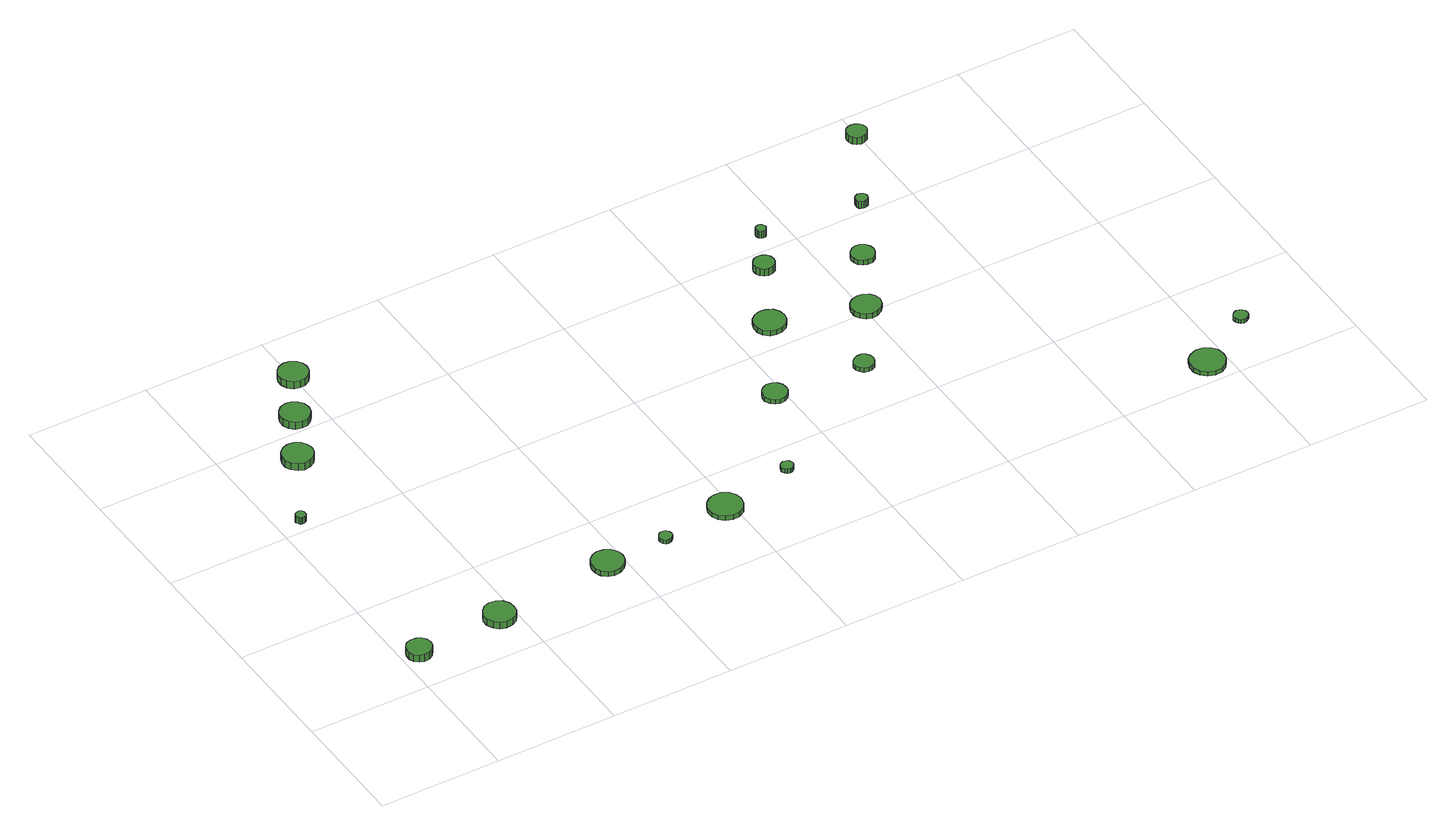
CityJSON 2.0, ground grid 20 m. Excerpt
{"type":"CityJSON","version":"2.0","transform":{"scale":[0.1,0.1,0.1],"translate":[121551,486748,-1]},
"CityObjects":{
"tree1":{"type":"SolitaryVegetationObject","attributes":{"function":"something"},"geometry":[{"type":"MultiSurface","lod":"1","boundaries":[[[0,1,2,3,4,5,6,7,8,9,10,11,12,13,14]],[[15,16,17,18,19,20,21,22,23,24,25,26,27,28,29]],[[0,29,28,1]],[[1,28,27,2]],[[2,27,26,3]],[[3,26,25,4]],[[4,25,24,5]],[[5,24,23,6]],[[6,23,22,7]],[[7,22,21,8]],[[8,21,20,9]],[[9,20,19,10]],[[10,19,18,11]],[[11,18,17,12]],[[12,17,16,13]],[[13,16,15,14]],[[14,15,29,0]]]}]},
"tree2":{"type":"SolitaryVegetationObject","attributes":{"function":"something"},"geometry":[{"type":"MultiSurface","lod":"1","boundaries":[[[30,31,32,33,34,35,36,37,38,39,40,41,42,43,44]],[[45,46,47,48,49,50,51,52,53,54,55,56,57,58,59]],[[30,59,58,31]],[[31,58,57,32]],[[32,57,56,33]],[[33,56,55,34]],[[34,55,54,35]],[[35,54,53,36]],[[36,53,52,37]],[[37,52,51,38]],[[38,51,50,39]],[[39,50,49,40]],[[40,49,48,41]],[[41,48,47,42]],[[42,47,46,43]],[[43,46,45,44]],[[44,45,59,30]]]}]},
"tree3":{"type":"SolitaryVegetationObject","attributes":{"function":"something"},"geometry":[{"type":"MultiSurface","lod":"1","boundaries":[[[60,61,62,63,64,65,66,67,68,69,70,71,72,73,74]],[[75,76,77,78,79,80,81,82,83,84,85,86,87,88,89]],[[60,89,88,61]],[[61,88,87,62]],[[62,87,86,63]],[[63,86,85,64]],[[64,85,84,65]],[[65,84,83,66]],[[66,83,82,67]],[[67,82,81,68]],[[68,81,80,69]],[[69,80,79,70]],[[70,79,78,71]],[[71,78,77,72]],[[72,77,76,73]],[[73,76,75,74]],[[74,75,89,60]]]}]},
"tree4":{"type":"SolitaryVegetationObject","attributes":{"function":"something"},"geometry":[{"type":"MultiSurface","lod":"1","boundaries":[[[90,91,92,93,94,95,96,97,98,99,100,101,102,103,104]],[[105,106,107,108,109,110,111,112,113,114,115,116,117,118,119]],[[90,119,118,91]],[[91,118,117,92]],[[92,117,116,93]],[[93,116,115,94]],[[94,115,114,95]],[[95,114,113,96]],[[96,113,112,97]],[[97,112,111,98]],[[98,111,110,99]],[[99,110,109,100]],[[100,109,108,101]],[[101,108,107,102]],[[102,107,106,103]],[[103,106,105,104]],[[104,105,119,90]]]}]},
"tree5":{"type":"SolitaryVegetationObject","attributes":{"function":"something"},"geometry":[{"type":"MultiSurface","lod":"1","boundaries":[[[120,121,122,123,124,125,126,127,128,129,130,131,132,133,134]],[[135,136,137,138,139,140,141,142,143,144,145,146,147,148,149]],[[120,149,148,121]],[[121,148,147,122]],[[122,147,146,123]],[[123,146,145,124]],[[124,145,144,125]],[[125,144,143,126]],[[126,143,142,127]],[[127,142,141,128]],[[128,141,140,129]],[[129,140,139,130]],[[130,139,138,131]],[[131,138,137,132]],[[132,137,136,133]],[[133,136,135,134]],[[134,135,149,120]]]}]},
"tree6":{"type":"SolitaryVegetationObject","attributes":{"function":"something"},"geometry":[{"type":"MultiSurface","lod":"1","boundaries":[[[150,151,152,153,154,155,156,157,158,159,160,161,162,163,164]],[[165,166,167,168,169,170,171,172,173,174,175,176,177,178,179]],[[150,179,178,151]],[[151,178,177,152]],[[152,177,176,153]],[[153,176,175,154]],[[154,175,174,155]],[[155,174,173,156]],[[156,173,172,157]],[[157,172,171,158]],[[158,171,170,159]],[[159,170,169,160]],[[160,169,168,161]],[[161,168,167,162]],[[162,167,166,163]],[[163,166,165,164]],[[164,165,179,150]]]}]},
"tree7":{"type":"SolitaryVegetationObject","attributes":{"function":"something"},"geometry":[{"type":"MultiSurface","lod":"1","boundaries":[[[180,181,182,183,184,185,186,187,188,189,190,191,192,193,194]],[[195,196,197,198,199,200,201,202,203,204,205,206,207,208,209]],[[180,209,208,181]],[[181,208,207,182]],[[182,207,206,183]],[[183,206,205,184]],[[184,205,204,185]],[[185,204,203,186]],[[186,203,202,187]],[[187,202,201,188]],[[188,201,200,189]],[[189,200,199,190]],[[190,199,198,191]],[[191,198,197,192]],[[192,197,196,193]],[[193,196,195,194]],[[194,195,209,180]]]}]},
"tree8":{"type":"SolitaryVegetationObject","attributes":{"function":"something"},"geometry":[{"type":"MultiSurface","lod":"1","boundaries":[[[210,211,212,213,214,215,216,217,218,219,220,221,222,223,224]],[[225,226,227,228,229,230,231,232,233,234,235,236,237,238,239]],[[210,239,238,211]],[[211,238,237,212]],[[212,237,236,213]],[[213,236,235,214]],[[214,235,234,215]],[[215,234,233,216]],[[216,233,232,217]],[[217,232,231,218]],[[218,231,230,219]],[[219,230,229,220]],[[220,229,228,221]],[[221,228,227,222]],[[222,227,226,223]],[[223,226,225,224]],[[224,225,239,210]]]}]},
"tree9":{"type":"SolitaryVegetationObject","attributes":{"function":"something"},"geometry":[{"type":"MultiSurface","lod":"1","boundaries":[[[240,241,242,243,244,245,246,247,248,249,250,251,252,253,254]],[[255,256,257,258,259,260,261,262,263,264,265,266,267,268,269]],[[240,269,268,241]],[[241,268,267,242]],[[242,267,266,243]],[[243,266,265,244]],[[244,265,264,245]],[[245,264,263,246]],[[246,263,262,247]],[[247,262,261,248]],[[248,261,260,249]],[[249,260,259,250]],[[250,259,258,251]],[[251,258,257,252]],[[252,257,256,253]],[[253,256,255,254]],[[254,255,269,240]]]}]},
"tree10":{"type":"SolitaryVegetationObject","attributes":{"function":"something"},"geometry":[{"type":"MultiSurface","lod":"1","boundaries":[[[270,271,272,273,274,275,276,277,278,279,280,281,282,283,284]],[[285,286,287,288,289,290,291,292,293,294,295,296,297,298,299]],[[270,299,298,271]],[[271,298,297,272]],[[272,297,296,273]],[[273,296,295,274]],[[274,295,294,275]],[[275,294,293,276]],[[276,293,292,277]],[[277,292,291,278]],[[278,291,290,279]],[[279,290,289,280]],[[280,289,288,281]],[[281,288,287,282]],[[282,287,286,283]],[[283,286,285,284]],[[284,285,299,270]]]}]},
"tree11":{"type":"SolitaryVegetationObject","attributes":{"function":"something"},"geometry":[{"type":"MultiSurface","lod":"1","boundaries":[[[300,301,302,303,304,305,306,307,308,309,310,311,312,313,314]],[[315,316,317,318,319,320,321,322,323,324,325,326,327,328,329]],[[300,329,328,301]],[[301,328,327,302]],[[302,327,326,303]],[[303,326,325,304]],[[304,325,324,305]],[[305,324,323,306]],[[306,323,322,307]],[[307,322,321,308]],[[308,321,320,309]],[[309,320,319,310]],[[310,319,318,311]],[[311,318,317,312]],[[312,317,316,313]],[[313,316,315,314]],[[314,315,329,300]]]}]},
"tree12":{"type":"SolitaryVegetationObject","attributes":{"function":"something"},"geometry":[{"type":"MultiSurface","lod":"1","boundaries":[[[330,331,332,333,334,335,336,337,338,339,340,341,342,343,344]],[[345,346,347,348,349,350,351,352,353,354,355,356,357,358,359]],[[330,359,358,331]],[[331,358,357,332]],[[332,357,356,333]],[[333,356,355,334]],[[334,355,354,335]],[[335,354,353,336]],[[336,353,352,337]],[[337,352,351,338]],[[338,351,350,339]],[[339,350,349,340]],[[340,349,348,341]],[[341,348,347,342]],[[342,347,346,343]],[[343,346,345,344]],[[344,345,359,330]]]}]},
"tree13":{"type":"SolitaryVegetationObject","attributes":{"function":"something"},"geometry":[{"type":"MultiSurface","lod":"1","boundaries":[[[360,361,362,363,364,365,366,367,368,369,370,371,372,373,374]],[[375,376,377,378,379,380,381,382,383,384,385,386,387,388,389]],[[360,389,388,361]],[[361,388,387,362]],[[362,387,386,363]],[[363,386,385,364]],[[364,385,384,365]],[[365,384,383,366]],[[366,383,382,367]],[[367,382,381,368]],[[368,381,380,369]],[[369,380,379,370]],[[370,379,378,371]],[[371,378,377,372]],[[372,377,376,373]],[[373,376,375,374]],[[374,375,389,360]]]}]},
"tree14":{"type":"SolitaryVegetationObject","attributes":{"function":"something"},"geometry":[{"type":"MultiSurface","lod":"1","boundaries":[[[390,391,392,393,394,395,396,397,398,399,400,401,402,403,404]],[[405,406,407,408,409,410,411,412,413,414,415,416,417,418,419]],[[390,419,418,391]],[[391,418,417,392]],[[392,417,416,393]],[[393,416,415,394]],[[394,415,414,395]],[[395,414,413,396]],[[396,413,412,397]],[[397,412,411,398]],[[398,411,410,399]],[[399,410,409,400]],[[400,409,408,401]],[[401,408,407,402]],[[402,407,406,403]],[[403,406,405,404]],[[404,405,419,390]]]}]},
"tree15":{"type":"SolitaryVegetationObject","attributes":{"function":"something"},"geometry":[{"type":"MultiSurface","lod":"1","boundaries":[[[420,421,422,423,424,425,426,427,428,429,430,431,432,433,434]],[[435,436,437,438,439,440,441,442,443,444,445,446,447,448,449]],[[420,449,448,421]],[[421,448,447,422]],[[422,447,446,423]],[[423,446,445,424]],[[424,445,444,425]],[[425,444,443,426]],[[426,443,442,427]],[[427,442,441,428]],[[428,441,440,429]],[[429,440,439,430]],[[430,439,438,431]],[[431,438,437,432]],[[432,437,436,433]],[[433,436,435,434]],[[434,435,449,420]]]}]},
"tree16":{"type":"SolitaryVegetationObject","attributes":{"function":"something"},"geometry":[{"type":"MultiSurface","lod":"1","boundaries":[[[450,451,452,453,454,455,456,457,458,459,460,461,462,463,464]],[[465,466,467,468,469,470,471,472,473,474,475,476,477,478,479]],[[450,479,478,451]],[[451,478,477,452]],[[452,477,476,453]],[[453,476,475,454]],[[454,475,474,455]],[[455,474,473,456]],[[456,473,472,457]],[[457,472,471,458]],[[458,471,470,459]],[[459,470,469,460]],[[460,469,468,461]],[[461,468,467,462]],[[462,467,466,463]],[[463,466,465,464]],[[464,465,479,450]]]}]},
"tree17":{"type":"SolitaryVegetationObject","attributes":{"function":"something"},"geometry":[{"type":"MultiSurface","lod":"1","boundaries":[[[480,481,482,483,484,485,486,487,488,489,490,491,492,493,494]],[[495,496,497,498,499,500,501,502,503,504,505,506,507,508,509]],[[480,509,508,481]],[[481,508,507,482]],[[482,507,506,483]],[[483,506,505,484]],[[484,505,504,485]],[[485,504,503,486]],[[486,503,502,487]],[[487,502,501,488]],[[488,501,500,489]],[[489,500,499,490]],[[490,499,498,491]],[[491,498,497,492]],[[492,497,496,493]],[[493,496,495,494]],[[494,495,509,480]]]}]},
"tree18":{"type":"SolitaryVegetationObject","attributes":{"function":"something"},"geometry":[{"type":"MultiSurface","lod":"1","boundaries":[[[510,511,512,513,514,515,516,517,518,519,520,521,522,523,524]],[[525,526,527,528,529,530,531,532,533,534,535,536,537,538,539]],[[510,539,538,511]],[[511,538,537,512]],[[512,537,536,513]],[[513,536,535,514]],[[514,535,534,515]],[[515,534,533,516]],[[516,533,532,517]],[[517,532,531,518]],[[518,531,530,519]],[[519,530,529,520]],[[520,529,528,521]],[[521,528,527,522]],[[522,527,526,523]],[[523,526,525,524]],[[524,525,539,510]]]}]},
"tree19":{"type":"SolitaryVegetationObject","attributes":{"function":"something"},"geometry":[{"type":"MultiSurface","lod":"1","boundaries":[[[540,541,542,543,544,545,546,547,548,549,550,551,552,553,554]],[[555,556,557,558,559,560,561,562,563,564,565,566,567,568,569]],[[540,569,568,541]],[[541,568,567,542]],[[542,567,566,543]],[[543,566,565,544]],[[544,565,564,545]],[[545,564,563,546]],[[546,563,562,547]],[[547,562,561,548]],[[548,561,560,549]],[[549,560,559,550]],[[550,559,558,551]],[[551,558,557,552]],[[552,557,556,553]],[[553,556,555,554]],[[554,555,569,540]]]}]},
"tree20":{"type":"SolitaryVegetationObject","attributes":{"function":"something"},"geometry":[{"type":"MultiSurface","lod":"1","boundaries":[[[570,571,572,573,574,575,576,577,578,579,580,581,582,583,584]],[[585,586,587,588,589,590,591,592,593,594,595,596,597,598,599]],[[570,599,598,571]],[[571,598,597,572]],[[572,597,596,573]],[[573,596,595,574]],[[574,595,594,575]],[[575,594,593,576]],[[576,593,592,577]],[[577,592,591,578]],[[578,591,590,579]],[[579,590,589,580]],[[580,589,588,581]],[[581,588,587,582]],[[582,587,586,583]],[[583,586,585,584]],[[584,585,599,570]]]}]},
"tree21":{"type":"SolitaryVegetationObject","attributes":{"function":"something"},"geometry":[{"type":"MultiSurface","lod":"1","boundaries":[[[600,601,602,603,604,605,606,607,608,609,610,611,612,613,614]],[[615,616,617,618,619,620,621,622,623,624,625,626,627,628,629]],[[600,629,628,601]],[[601,628,627,602]],[[602,627,626,603]],[[603,626,625,604]],[[604,625,624,605]],[[605,624,623,606]],[[606,623,622,607]],[[607,622,621,608]],[[608,621,620,609]],[[609,620,619,610]],[[610,619,618,611]],[[611,618,617,612]],[[612,617,616,613]],[[613,616,615,614]],[[614,615,629,600]]]}]}
},
"vertices":[
[47,67,25],[45,76,25],[40,82,25],[33,86,25],[24,87,25],[16,85,25],[10,79,25],[7,72,25],[7,63,25],[10,55,25],[16,50,25],[24,47,25],[33,48,25],[40,52,25],[45,59,25],[45,59,12],[40,52,12],[33,48,12],[24,47,12],[16,50,12],[10,55,12],[7,63,12],[7,72,12],[10,79,12],[16,85,12],[24,87,12],[33,86,12],[40,82,12],[45,76,12],[47,67,12],
[47,424,19],[47,428,19],[45,430,19],[42,432,19],[38,432,19],[35,431,19],[33,429,19],[31,426,19],[31,423,19],[33,420,19],[35,417,19],[38,416,19],[42,417,19],[45,418,19],[47,421,19],[47,421,7],[45,418,7],[42,417,7],[38,416,7],[35,417,7],[33,420,7],[31,423,7],[31,426,7],[33,429,7],[35,431,7],[38,432,7],[42,432,7],[45,430,7],[47,428,7],[47,424,7],
[198,81,19],[196,91,19],[190,100,19],[181,105,19],[170,106,19],[160,103,19],[153,96,19],[148,86,19],[148,76,19],[153,66,19],[160,59,19],[170,56,19],[181,57,19],[190,62,19],[196,70,19],[196,70,7],[190,62,7],[181,57,7],[170,56,7],[160,59,7],[153,66,7],[148,76,7],[148,86,7],[153,96,7],[160,103,7],[170,106,7],[181,105,7],[190,100,7],[196,91,7],[198,81,7],
[133,546,20],[131,556,20],[125,565,20],[116,570,20],[105,571,20],[96,568,20],[88,561,20],[84,552,20],[84,541,20],[88,532,20],[96,525,20],[105,521,20],[116,523,20],[125,528,20],[131,536,20],[131,536,7],[125,528,7],[116,523,7],[105,521,7],[96,525,7],[88,532,7],[84,541,7],[84,552,7],[88,561,7],[96,568,7],[105,571,7],[116,570,7],[125,565,7],[131,556,7],[133,546,7],
[176,626,23],[174,636,23],[168,644,23],[160,649,23],[150,650,23],[140,647,23],[133,640,23],[129,631,23],[129,621,23],[133,612,23],[140,605,23],[150,602,23],[160,603,23],[168,608,23],[174,616,23],[174,616,10],[168,608,10],[160,603,10],[150,602,10],[140,605,10],[133,612,10],[129,621,10],[129,631,10],[133,640,10],[140,647,10],[150,650,10],[160,649,10],[168,644,10],[174,636,10],[176,626,10],
[398,102,16],[396,112,16],[389,121,16],[380,126,16],[369,128,16],[359,124,16],[351,117,16],[347,107,16],[347,96,16],[351,86,16],[359,79,16],[369,76,16],[380,77,16],[389,82,16],[396,91,16],[396,91,7],[389,82,7],[380,77,7],[369,76,7],[359,79,7],[351,86,7],[347,96,7],[347,107,7],[351,117,7],[359,124,7],[369,128,7],[380,126,7],[389,121,7],[396,112,7],[398,102,7],
[221,705,25],[219,715,25],[213,723,25],[204,728,25],[195,729,25],[185,726,25],[178,719,25],[174,710,25],[174,700,25],[178,691,25],[185,684,25],[195,681,25],[204,682,25],[213,687,25],[219,695,25],[219,695,12],[213,687,12],[204,682,12],[195,681,12],[185,684,12],[178,691,12],[174,700,12],[174,710,12],[178,719,12],[185,726,12],[195,729,12],[204,728,12],[213,723,12],[219,715,12],[221,705,12],
[487,109,14],[486,113,14],[483,117,14],[480,119,14],[475,119,14],[471,118,14],[468,115,14],[466,111,14],[466,107,14],[468,102,14],[471,99,14],[475,98,14],[480,99,14],[483,101,14],[486,104,14],[486,104,7],[483,101,7],[480,99,7],[475,98,7],[471,99,7],[468,102,7],[466,107,7],[466,111,7],[468,115,7],[471,118,7],[475,119,7],[480,119,7],[483,117,7],[486,113,7],[487,109,7],
[616,124,15],[613,135,15],[607,144,15],[597,150,15],[585,151,15],[574,147,15],[566,140,15],[561,129,15],[561,118,15],[566,107,15],[574,100,15],[585,96,15],[597,97,15],[607,103,15],[613,112,15],[613,112,7],[607,103,7],[597,97,7],[585,96,7],[574,100,7],[566,107,7],[561,118,7],[561,129,7],[566,140,7],[574,147,7],[585,151,7],[597,150,7],[607,144,7],[613,135,7],[616,124,7],
[723,154,15],[722,158,15],[720,161,15],[716,163,15],[712,164,15],[708,162,15],[705,160,15],[703,156,15],[703,152,15],[705,148,15],[708,145,15],[712,144,15],[716,144,15],[720,147,15],[722,150,15],[722,150,7],[720,147,7],[716,144,7],[712,144,7],[708,145,7],[705,148,7],[703,152,7],[703,156,7],[705,160,7],[708,162,7],[712,164,7],[716,163,7],[720,161,7],[722,158,7],[723,154,7],
[805,308,15],[804,316,15],[799,323,15],[792,327,15],[783,328,15],[776,325,15],[770,320,15],[766,312,15],[766,304,15],[770,296,15],[776,291,15],[783,288,15],[792,289,15],[799,293,15],[804,300,15],[804,300,7],[799,293,7],[792,289,7],[783,288,7],[776,291,7],[770,296,7],[766,304,7],[766,312,7],[770,320,7],[776,325,7],[783,328,7],[792,327,7],[799,323,7],[804,316,7],[805,308,7],
[889,451,16],[887,461,16],[881,470,16],[871,475,16],[861,476,16],[851,473,16],[843,466,16],[839,456,16],[839,446,16],[843,436,16],[851,429,16],[861,426,16],[871,427,16],[881,432,16],[887,441,16],[887,441,7],[881,432,7],[871,427,7],[861,426,7],[851,429,7],[843,436,7],[839,446,7],[839,456,7],[843,466,7],[851,473,7],[861,476,7],[871,475,7],[881,470,7],[887,461,7],[889,451,7],
[950,299,15],[949,306,15],[945,311,15],[939,315,15],[932,315,15],[926,313,15],[921,309,15],[918,303,15],[918,296,15],[921,290,15],[926,285,15],[932,283,15],[939,284,15],[945,287,15],[949,293,15],[949,293,7],[945,287,7],[939,284,7],[932,283,7],[926,285,7],[921,290,7],[918,296,7],[918,303,7],[921,309,7],[926,313,7],[932,315,7],[939,315,7],[945,311,7],[949,306,7],[950,299,7],
[940,565,20],[939,572,20],[935,578,20],[929,581,20],[922,582,20],[915,580,20],[910,575,20],[907,569,20],[907,562,20],[910,556,20],[915,551,20],[922,549,20],[929,550,20],[935,553,20],[939,559,20],[939,559,7],[935,553,7],[929,550,7],[922,549,7],[915,551,7],[910,556,7],[907,562,7],[907,569,7],[910,575,7],[915,580,7],[922,582,7],[929,581,7],[935,578,7],[939,572,7],[940,565,7],
[1028,409,16],[1026,419,16],[1020,426,16],[1011,431,16],[1002,432,16],[992,429,16],[985,423,16],[981,414,16],[981,404,16],[985,395,16],[992,389,16],[1002,386,16],[1011,387,16],[1020,392,16],[1026,399,16],[1026,399,7],[1020,392,7],[1011,387,7],[1002,386,7],[992,389,7],[985,395,7],[981,404,7],[981,414,7],[985,423,7],[992,429,7],[1002,432,7],[1011,431,7],[1020,426,7],[1026,419,7],[1028,409,7],
[968,634,21],[967,637,21],[965,640,21],[963,642,21],[959,642,21],[956,641,21],[953,639,21],[952,636,21],[952,632,21],[953,629,21],[956,627,21],[959,626,21],[963,626,21],[965,628,21],[967,631,21],[967,631,8],[965,628,8],[963,626,8],[959,626,8],[956,627,8],[953,629,8],[952,632,8],[952,636,8],[953,639,8],[956,641,8],[959,642,8],[963,642,8],[965,640,8],[967,637,8],[968,634,8],
[1080,512,17],[1078,520,17],[1074,526,17],[1067,530,17],[1059,531,17],[1052,528,17],[1046,523,17],[1043,516,17],[1043,508,17],[1046,501,17],[1052,496,17],[1059,494,17],[1067,494,17],[1074,498,17],[1078,504,17],[1078,504,8],[1074,498,8],[1067,494,8],[1059,494,8],[1052,496,8],[1046,501,8],[1043,508,8],[1043,516,8],[1046,523,8],[1052,528,8],[1059,531,8],[1067,530,8],[1074,526,8],[1078,520,8],[1080,512,8],
[1131,614,24],[1130,618,24],[1128,621,24],[1124,623,24],[1120,624,24],[1116,622,24],[1113,620,24],[1112,616,24],[1112,612,24],[1113,608,24],[1116,606,24],[1120,604,24],[1124,605,24],[1128,607,24],[1130,610,24],[1130,610,11],[1128,607,11],[1124,605,11],[1120,604,11],[1116,606,11],[1113,608,11],[1112,612,11],[1112,616,11],[1113,620,11],[1116,622,11],[1120,624,11],[1124,623,11],[1128,621,11],[1130,618,11],[1131,614,11],
[1394,37,17],[1392,49,17],[1385,58,17],[1375,64,17],[1363,65,17],[1352,61,17],[1343,54,17],[1339,43,17],[1339,31,17],[1343,21,17],[1352,13,17],[1363,9,17],[1375,10,17],[1385,16,17],[1392,26,17],[1392,26,9],[1385,16,9],[1375,10,9],[1363,9,9],[1352,13,9],[1343,21,9],[1339,31,9],[1339,43,9],[1343,54,9],[1352,61,9],[1363,65,9],[1375,64,9],[1385,58,9],[1392,49,9],[1394,37,9],
[1211,748,25],[1209,755,25],[1205,760,25],[1199,763,25],[1193,764,25],[1186,762,25],[1181,758,25],[1179,752,25],[1179,745,25],[1181,739,25],[1186,734,25],[1193,732,25],[1199,733,25],[1205,736,25],[1209,742,25],[1209,742,12],[1205,736,12],[1199,733,12],[1193,732,12],[1186,734,12],[1181,739,12],[1179,745,12],[1179,752,12],[1181,758,12],[1186,762,12],[1193,764,12],[1199,763,12],[1205,760,12],[1209,755,12],[1211,748,12],
[1475,102,15],[1474,107,15],[1471,111,15],[1467,113,15],[1462,114,15],[1457,112,15],[1454,109,15],[1452,105,15],[1452,100,15],[1454,95,15],[1457,92,15],[1462,91,15],[1467,91,15],[1471,94,15],[1474,97,15],[1474,97,8],[1471,94,8],[1467,91,8],[1462,91,8],[1457,92,8],[1454,95,8],[1452,100,8],[1452,105,8],[1454,109,8],[1457,112,8],[1462,114,8],[1467,113,8],[1471,111,8],[1474,107,8],[1475,102,8]
]}
